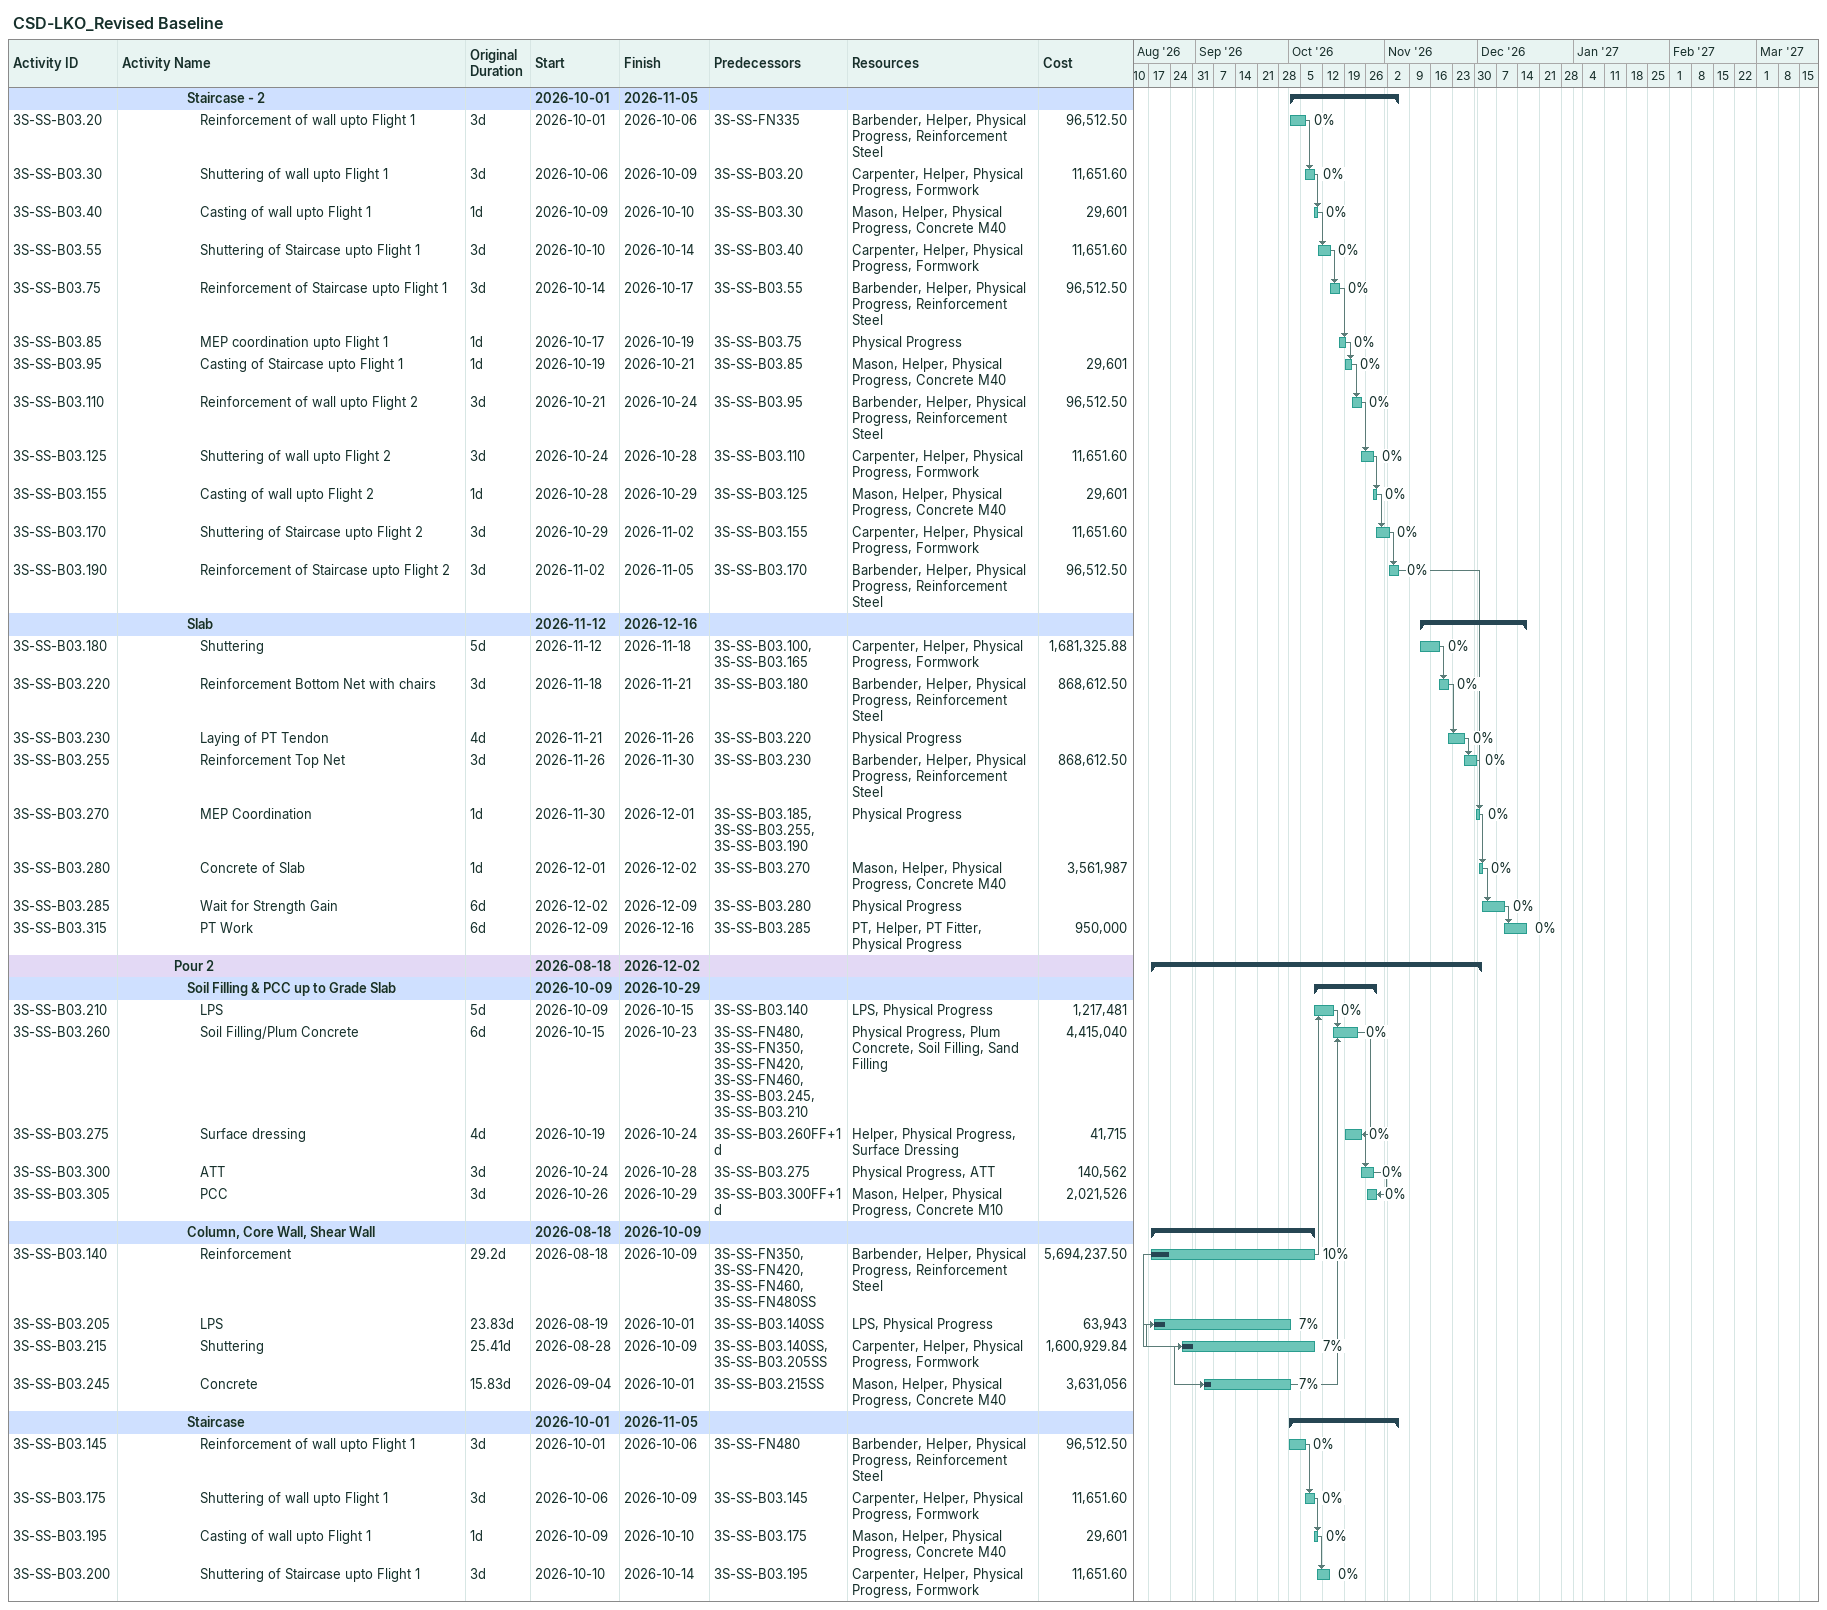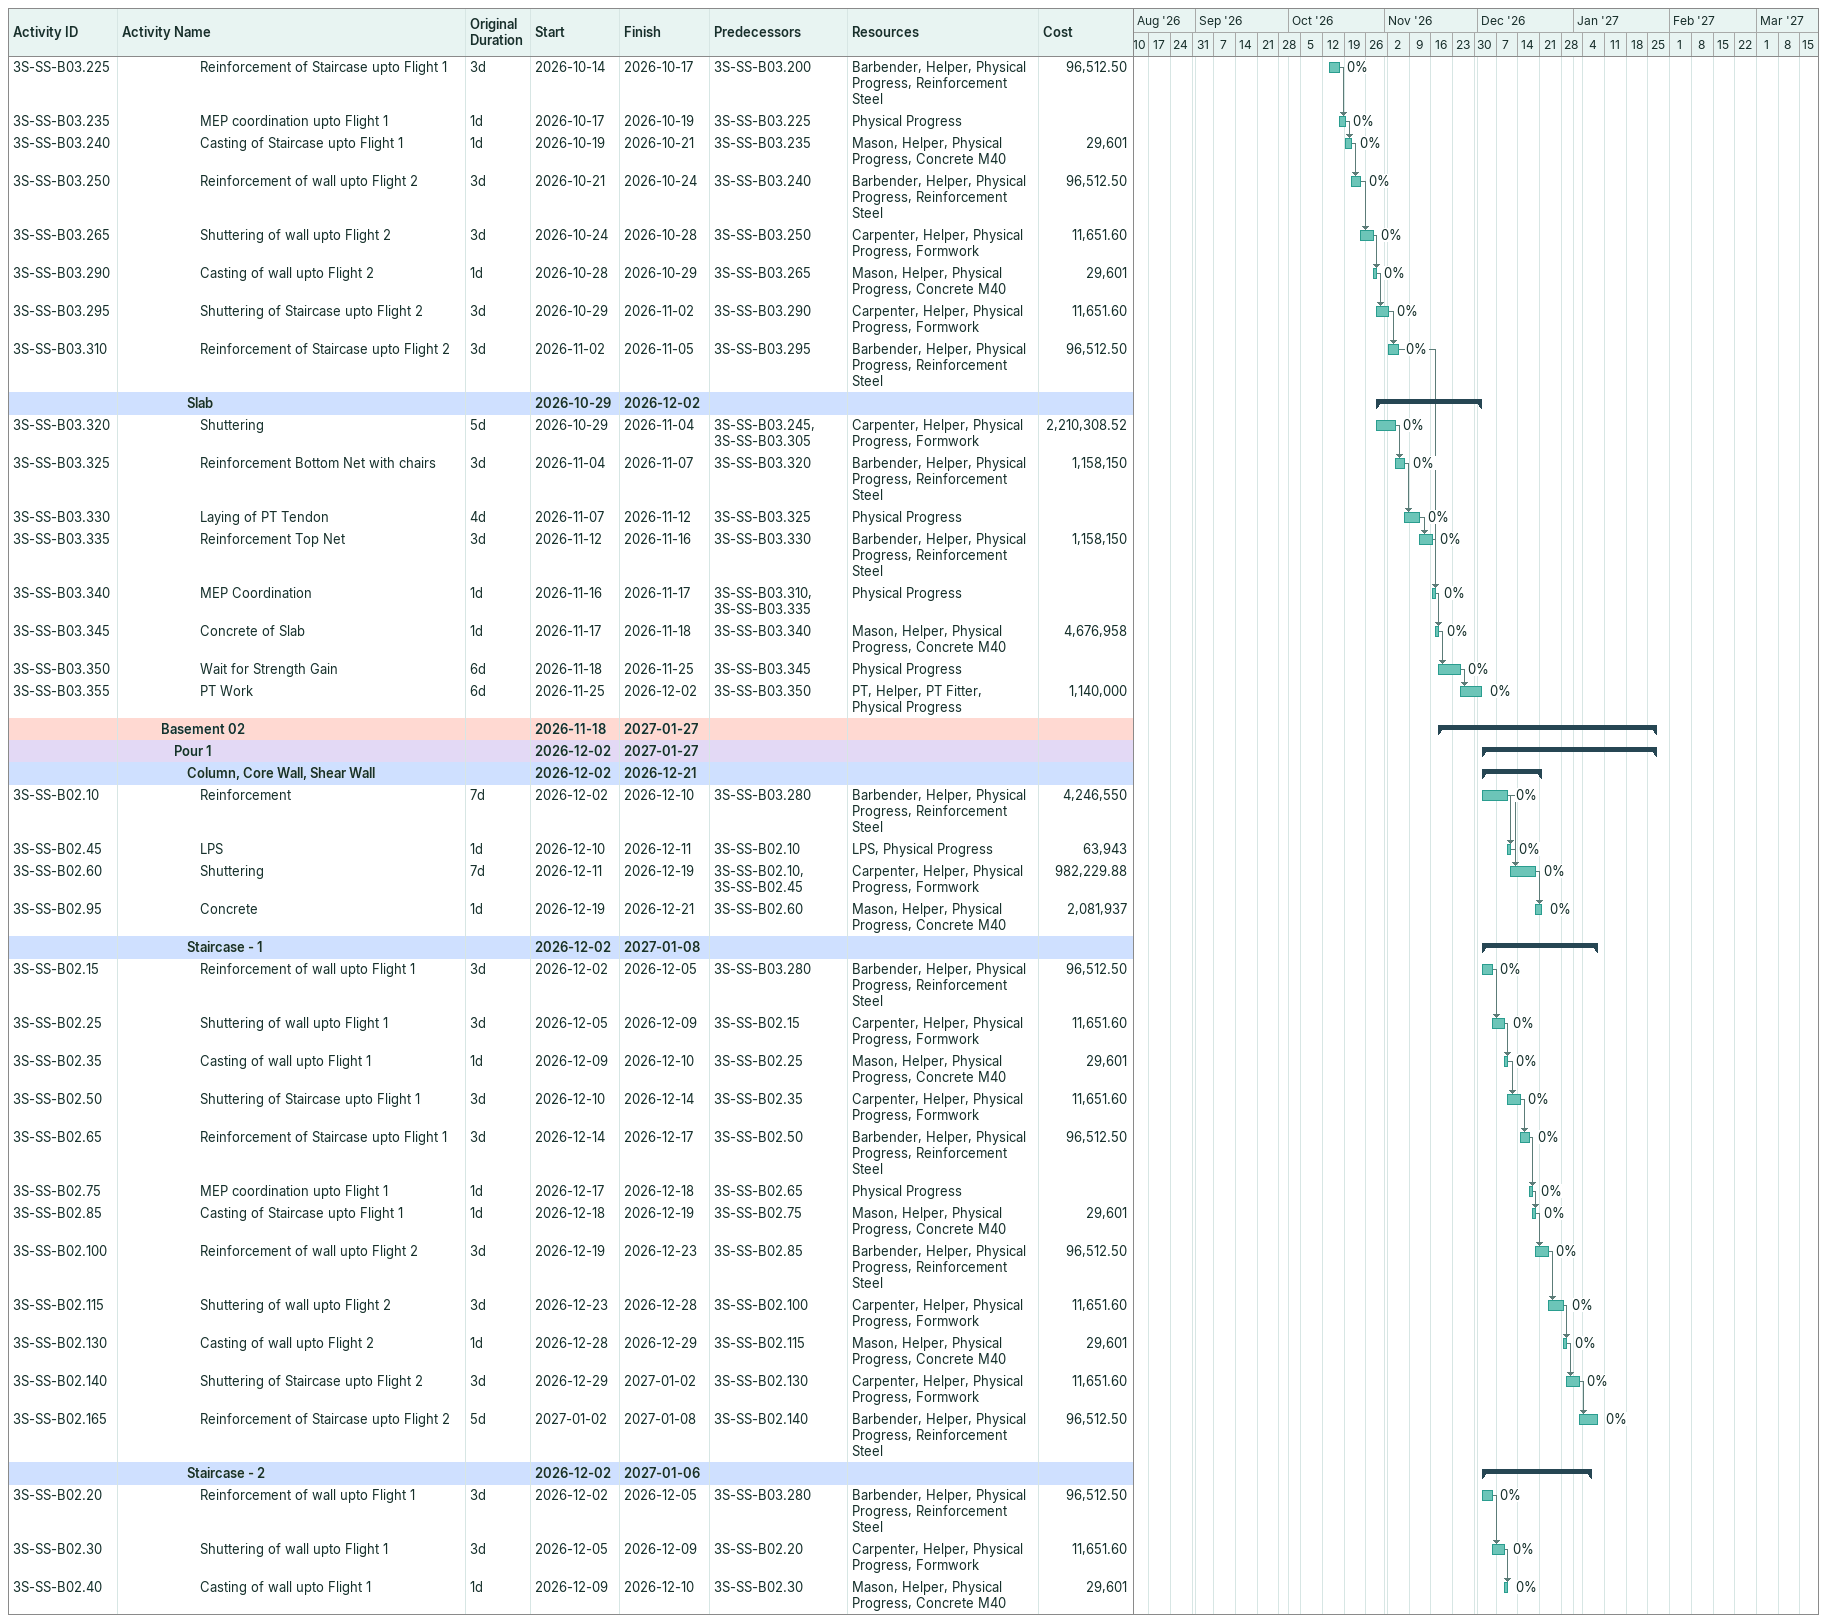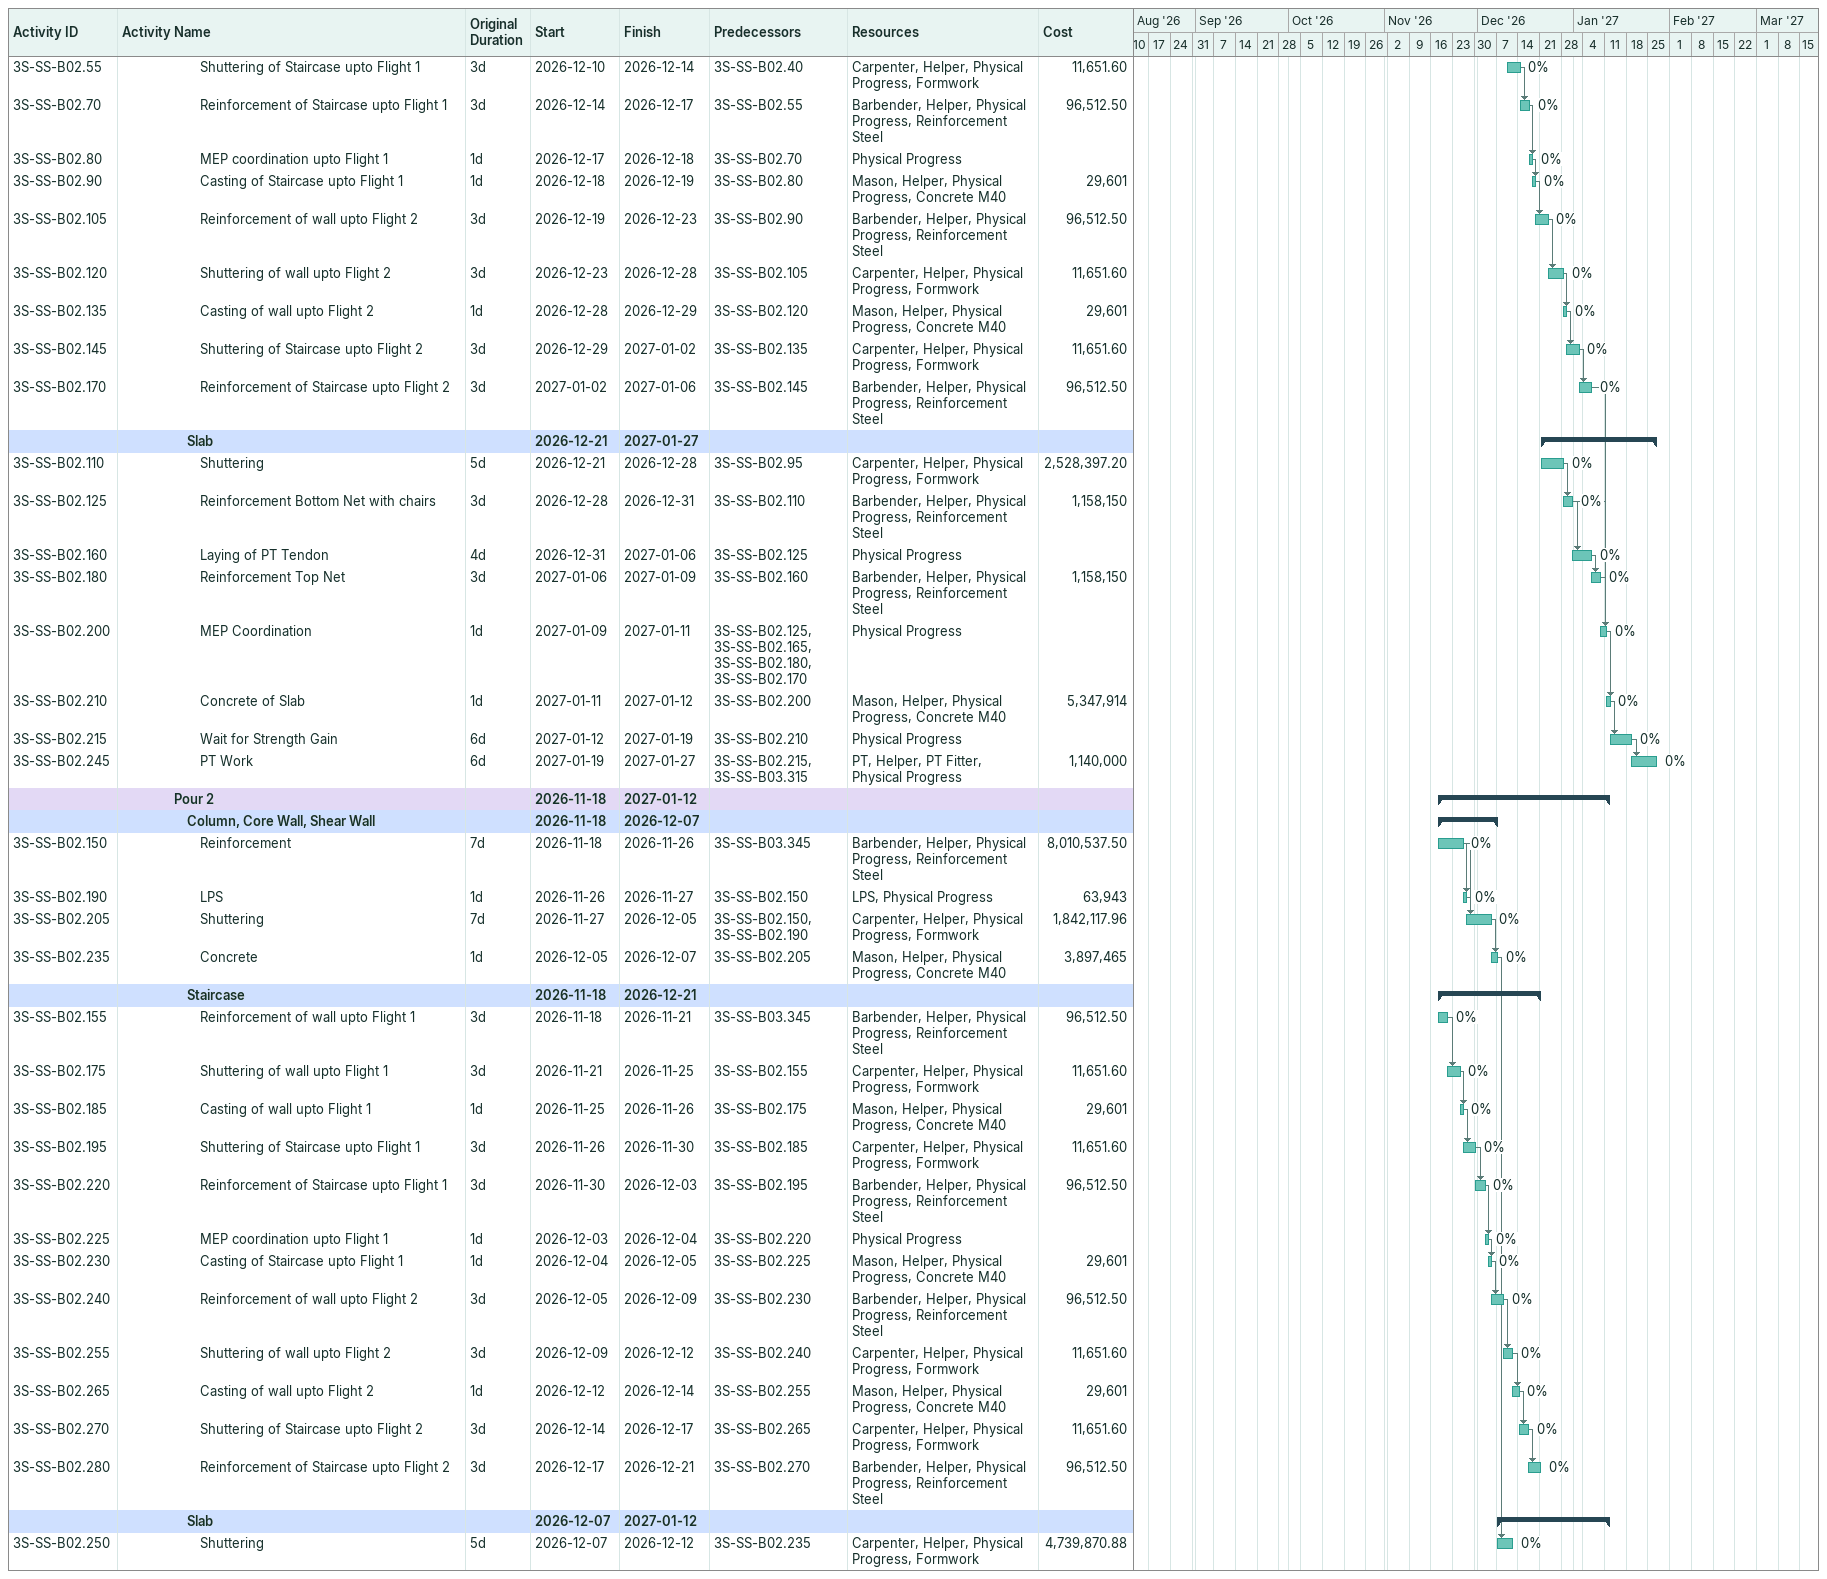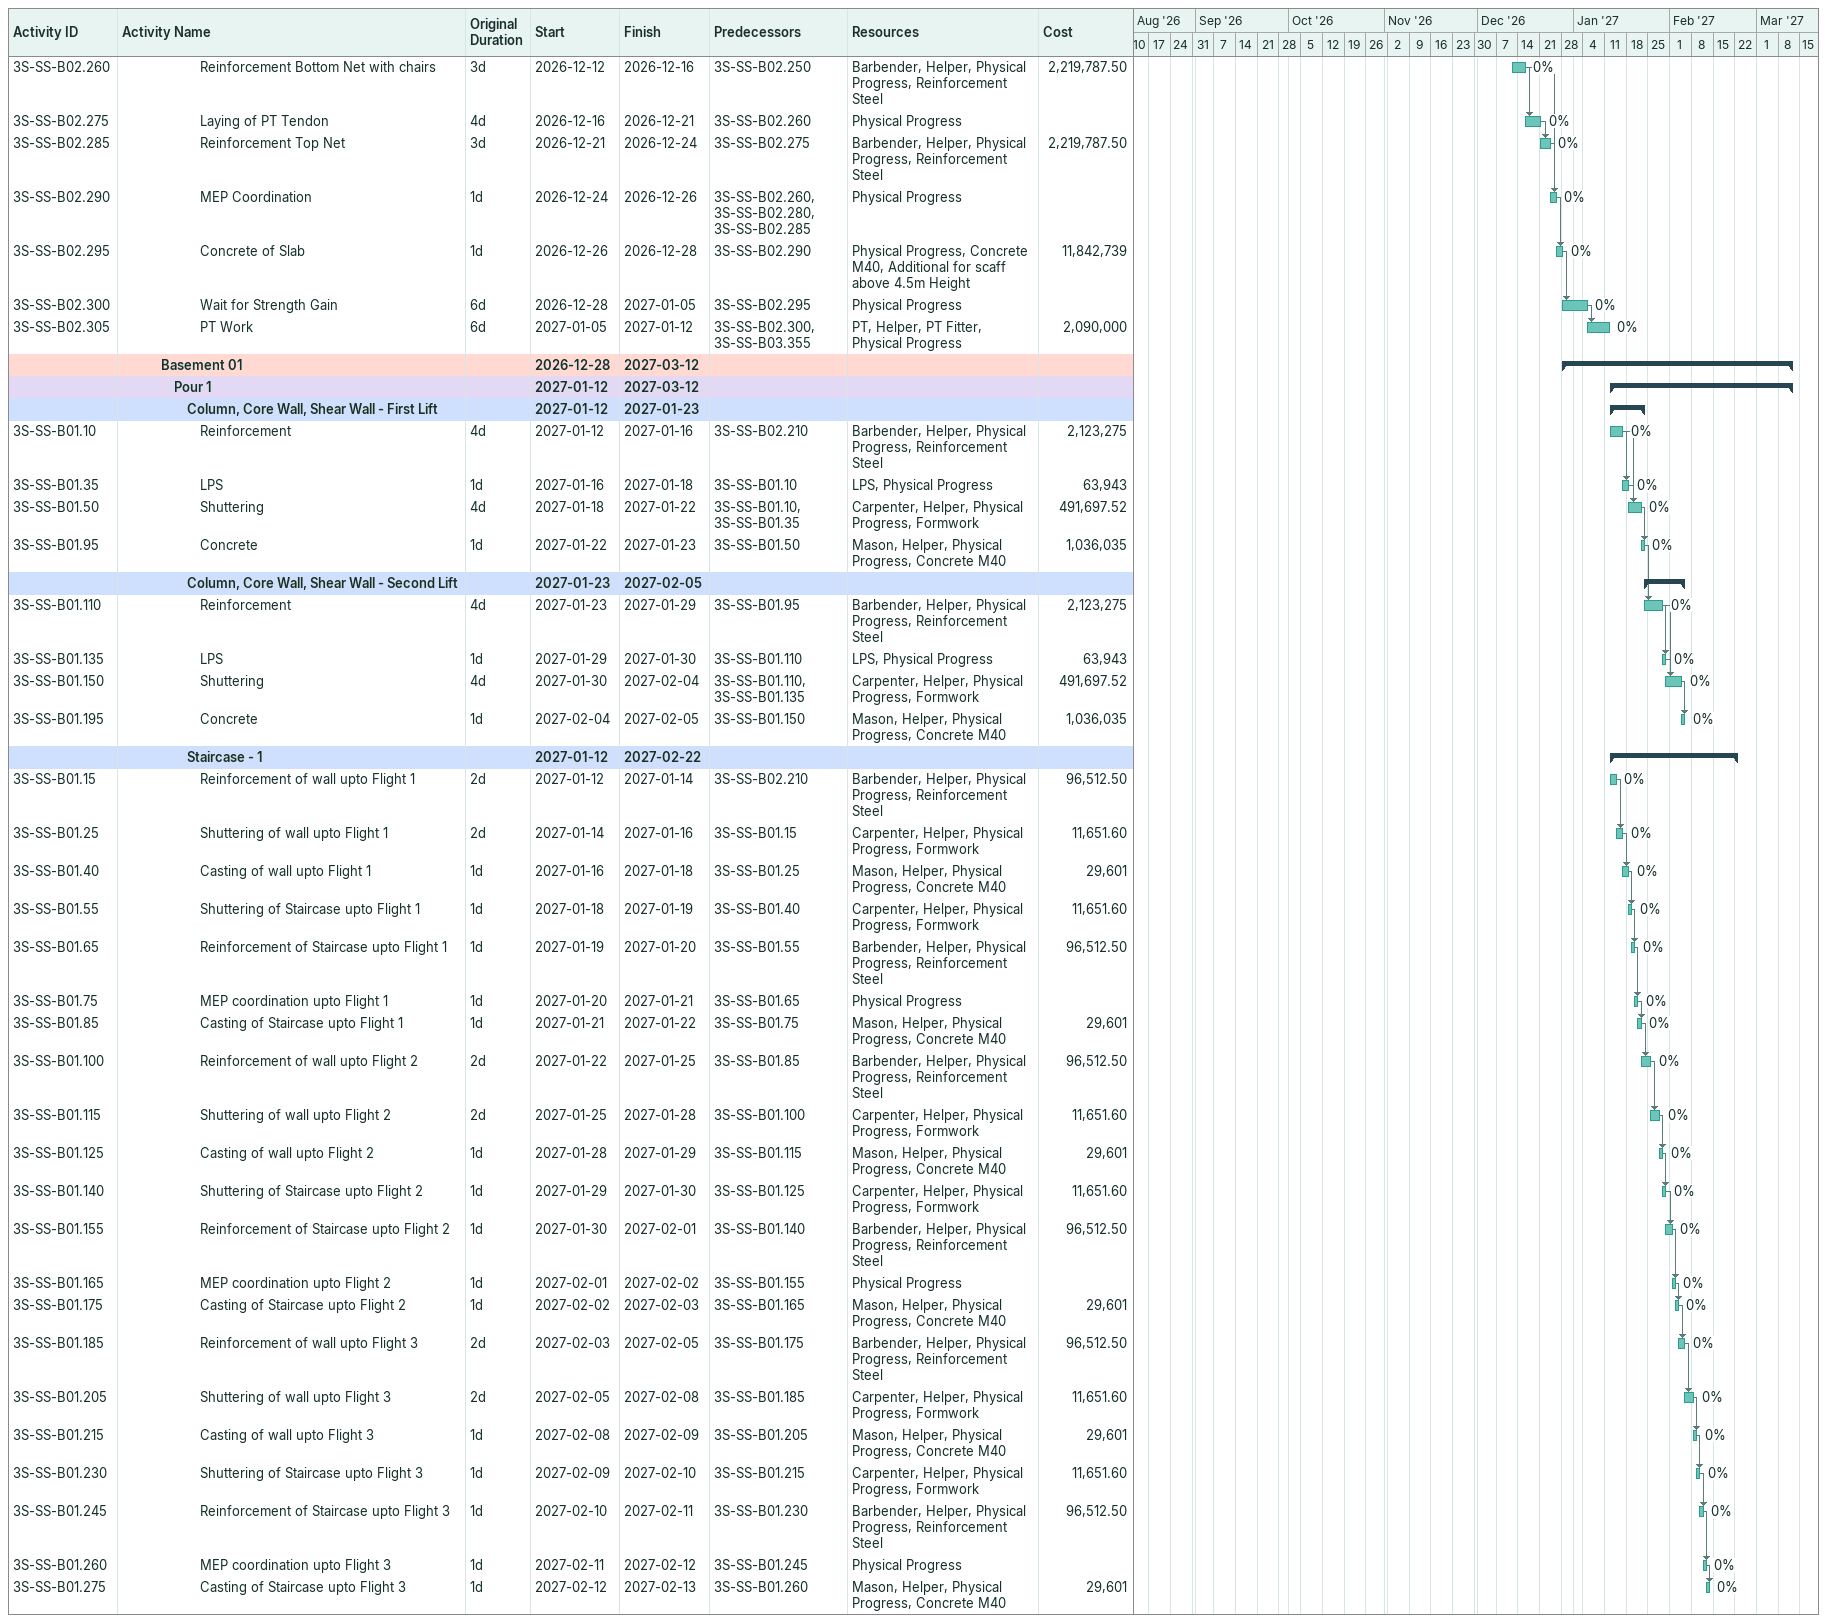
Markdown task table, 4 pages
CSD-LKO_Revised Baseline

| ID | Level | Task | Original duration | Start | Finish | Predecessors | Resources | % complete | Cost |
|---|---|---|---|---|---|---|---|---|---|
|  | 6 | **Staircase - 2** |  | 2026-10-01 | 2026-11-05 |  |  |  |  |
| 3S-SS-B03.20 | 7 | Reinforcement of wall upto Flight 1 | 3d | 2026-10-01 | 2026-10-06 | 3S-SS-FN335 | Barbender, Helper, Physical Progress, Reinforcement Steel | 0 | 96512.50 |
| 3S-SS-B03.30 | 7 | Shuttering of wall upto Flight 1 | 3d | 2026-10-06 | 2026-10-09 | 3S-SS-B03.20 | Carpenter, Helper, Physical Progress, Formwork | 0 | 11651.60 |
| 3S-SS-B03.40 | 7 | Casting of wall upto Flight 1 | 1d | 2026-10-09 | 2026-10-10 | 3S-SS-B03.30 | Mason, Helper, Physical Progress, Concrete M40 | 0 | 29601 |
| 3S-SS-B03.55 | 7 | Shuttering of Staircase upto Flight 1 | 3d | 2026-10-10 | 2026-10-14 | 3S-SS-B03.40 | Carpenter, Helper, Physical Progress, Formwork | 0 | 11651.60 |
| 3S-SS-B03.75 | 7 | Reinforcement of Staircase upto Flight 1 | 3d | 2026-10-14 | 2026-10-17 | 3S-SS-B03.55 | Barbender, Helper, Physical Progress, Reinforcement Steel | 0 | 96512.50 |
| 3S-SS-B03.85 | 7 | MEP coordination upto Flight 1 | 1d | 2026-10-17 | 2026-10-19 | 3S-SS-B03.75 | Physical Progress | 0 |  |
| 3S-SS-B03.95 | 7 | Casting of Staircase upto Flight 1 | 1d | 2026-10-19 | 2026-10-21 | 3S-SS-B03.85 | Mason, Helper, Physical Progress, Concrete M40 | 0 | 29601 |
| 3S-SS-B03.110 | 7 | Reinforcement of wall upto Flight 2 | 3d | 2026-10-21 | 2026-10-24 | 3S-SS-B03.95 | Barbender, Helper, Physical Progress, Reinforcement Steel | 0 | 96512.50 |
| 3S-SS-B03.125 | 7 | Shuttering of wall upto Flight 2 | 3d | 2026-10-24 | 2026-10-28 | 3S-SS-B03.110 | Carpenter, Helper, Physical Progress, Formwork | 0 | 11651.60 |
| 3S-SS-B03.155 | 7 | Casting of wall upto Flight 2 | 1d | 2026-10-28 | 2026-10-29 | 3S-SS-B03.125 | Mason, Helper, Physical Progress, Concrete M40 | 0 | 29601 |
| 3S-SS-B03.170 | 7 | Shuttering of Staircase upto Flight 2 | 3d | 2026-10-29 | 2026-11-02 | 3S-SS-B03.155 | Carpenter, Helper, Physical Progress, Formwork | 0 | 11651.60 |
| 3S-SS-B03.190 | 7 | Reinforcement of Staircase upto Flight 2 | 3d | 2026-11-02 | 2026-11-05 | 3S-SS-B03.170 | Barbender, Helper, Physical Progress, Reinforcement Steel | 0 | 96512.50 |
|  | 6 | **Slab** |  | 2026-11-12 | 2026-12-16 |  |  |  |  |
| 3S-SS-B03.180 | 7 | Shuttering | 5d | 2026-11-12 | 2026-11-18 | 3S-SS-B03.100, 3S-SS-B03.165 | Carpenter, Helper, Physical Progress, Formwork | 0 | 1681325.88 |
| 3S-SS-B03.220 | 7 | Reinforcement Bottom Net with chairs | 3d | 2026-11-18 | 2026-11-21 | 3S-SS-B03.180 | Barbender, Helper, Physical Progress, Reinforcement Steel | 0 | 868612.50 |
| 3S-SS-B03.230 | 7 | Laying of PT Tendon | 4d | 2026-11-21 | 2026-11-26 | 3S-SS-B03.220 | Physical Progress | 0 |  |
| 3S-SS-B03.255 | 7 | Reinforcement Top Net | 3d | 2026-11-26 | 2026-11-30 | 3S-SS-B03.230 | Barbender, Helper, Physical Progress, Reinforcement Steel | 0 | 868612.50 |
| 3S-SS-B03.270 | 7 | MEP Coordination | 1d | 2026-11-30 | 2026-12-01 | 3S-SS-B03.185, 3S-SS-B03.255, 3S-SS-B03.190 | Physical Progress | 0 |  |
| 3S-SS-B03.280 | 7 | Concrete of Slab | 1d | 2026-12-01 | 2026-12-02 | 3S-SS-B03.270 | Mason, Helper, Physical Progress, Concrete M40 | 0 | 3561987 |
| 3S-SS-B03.285 | 7 | Wait for Strength Gain | 6d | 2026-12-02 | 2026-12-09 | 3S-SS-B03.280 | Physical Progress | 0 |  |
| 3S-SS-B03.315 | 7 | PT Work | 6d | 2026-12-09 | 2026-12-16 | 3S-SS-B03.285 | PT, Helper, PT Fitter, Physical Progress | 0 | 950000 |
|  | 5 | **Pour 2** |  | 2026-08-18 | 2026-12-02 |  |  |  |  |
|  | 6 | **Soil Filling & PCC up to Grade Slab** |  | 2026-10-09 | 2026-10-29 |  |  |  |  |
| 3S-SS-B03.210 | 7 | LPS | 5d | 2026-10-09 | 2026-10-15 | 3S-SS-B03.140 | LPS, Physical Progress | 0 | 1217481 |
| 3S-SS-B03.260 | 7 | Soil Filling/Plum Concrete | 6d | 2026-10-15 | 2026-10-23 | 3S-SS-FN480, 3S-SS-FN350, 3S-SS-FN420, 3S-SS-FN460, 3S-SS-B03.245, 3S-SS-B03.210 | Physical Progress, Plum Concrete, Soil Filling, Sand Filling | 0 | 4415040 |
| 3S-SS-B03.275 | 7 | Surface dressing | 4d | 2026-10-19 | 2026-10-24 | 3S-SS-B03.260FF+1d | Helper, Physical Progress, Surface Dressing | 0 | 41715 |
| 3S-SS-B03.300 | 7 | ATT | 3d | 2026-10-24 | 2026-10-28 | 3S-SS-B03.275 | Physical Progress, ATT | 0 | 140562 |
| 3S-SS-B03.305 | 7 | PCC | 3d | 2026-10-26 | 2026-10-29 | 3S-SS-B03.300FF+1d | Mason, Helper, Physical Progress, Concrete M10 | 0 | 2021526 |
|  | 6 | **Column, Core Wall, Shear Wall** |  | 2026-08-18 | 2026-10-09 |  |  |  |  |
| 3S-SS-B03.140 | 7 | Reinforcement | 29.2d | 2026-08-18 | 2026-10-09 | 3S-SS-FN350, 3S-SS-FN420, 3S-SS-FN460, 3S-SS-FN480SS | Barbender, Helper, Physical Progress, Reinforcement Steel | 10 | 5694237.50 |
| 3S-SS-B03.205 | 7 | LPS | 23.83d | 2026-08-19 | 2026-10-01 | 3S-SS-B03.140SS | LPS, Physical Progress | 7 | 63943 |
| 3S-SS-B03.215 | 7 | Shuttering | 25.41d | 2026-08-28 | 2026-10-09 | 3S-SS-B03.140SS, 3S-SS-B03.205SS | Carpenter, Helper, Physical Progress, Formwork | 7 | 1600929.84 |
| 3S-SS-B03.245 | 7 | Concrete | 15.83d | 2026-09-04 | 2026-10-01 | 3S-SS-B03.215SS | Mason, Helper, Physical Progress, Concrete M40 | 7 | 3631056 |
|  | 6 | **Staircase** |  | 2026-10-01 | 2026-11-05 |  |  |  |  |
| 3S-SS-B03.145 | 7 | Reinforcement of wall upto Flight 1 | 3d | 2026-10-01 | 2026-10-06 | 3S-SS-FN480 | Barbender, Helper, Physical Progress, Reinforcement Steel | 0 | 96512.50 |
| 3S-SS-B03.175 | 7 | Shuttering of wall upto Flight 1 | 3d | 2026-10-06 | 2026-10-09 | 3S-SS-B03.145 | Carpenter, Helper, Physical Progress, Formwork | 0 | 11651.60 |
| 3S-SS-B03.195 | 7 | Casting of wall upto Flight 1 | 1d | 2026-10-09 | 2026-10-10 | 3S-SS-B03.175 | Mason, Helper, Physical Progress, Concrete M40 | 0 | 29601 |
| 3S-SS-B03.200 | 7 | Shuttering of Staircase upto Flight 1 | 3d | 2026-10-10 | 2026-10-14 | 3S-SS-B03.195 | Carpenter, Helper, Physical Progress, Formwork | 0 | 11651.60 |
| 3S-SS-B03.225 | 7 | Reinforcement of Staircase upto Flight 1 | 3d | 2026-10-14 | 2026-10-17 | 3S-SS-B03.200 | Barbender, Helper, Physical Progress, Reinforcement Steel | 0 | 96512.50 |
| 3S-SS-B03.235 | 7 | MEP coordination upto Flight 1 | 1d | 2026-10-17 | 2026-10-19 | 3S-SS-B03.225 | Physical Progress | 0 |  |
| 3S-SS-B03.240 | 7 | Casting of Staircase upto Flight 1 | 1d | 2026-10-19 | 2026-10-21 | 3S-SS-B03.235 | Mason, Helper, Physical Progress, Concrete M40 | 0 | 29601 |
| 3S-SS-B03.250 | 7 | Reinforcement of wall upto Flight 2 | 3d | 2026-10-21 | 2026-10-24 | 3S-SS-B03.240 | Barbender, Helper, Physical Progress, Reinforcement Steel | 0 | 96512.50 |
| 3S-SS-B03.265 | 7 | Shuttering of wall upto Flight 2 | 3d | 2026-10-24 | 2026-10-28 | 3S-SS-B03.250 | Carpenter, Helper, Physical Progress, Formwork | 0 | 11651.60 |
| 3S-SS-B03.290 | 7 | Casting of wall upto Flight 2 | 1d | 2026-10-28 | 2026-10-29 | 3S-SS-B03.265 | Mason, Helper, Physical Progress, Concrete M40 | 0 | 29601 |
| 3S-SS-B03.295 | 7 | Shuttering of Staircase upto Flight 2 | 3d | 2026-10-29 | 2026-11-02 | 3S-SS-B03.290 | Carpenter, Helper, Physical Progress, Formwork | 0 | 11651.60 |
| 3S-SS-B03.310 | 7 | Reinforcement of Staircase upto Flight 2 | 3d | 2026-11-02 | 2026-11-05 | 3S-SS-B03.295 | Barbender, Helper, Physical Progress, Reinforcement Steel | 0 | 96512.50 |
|  | 6 | **Slab** |  | 2026-10-29 | 2026-12-02 |  |  |  |  |
| 3S-SS-B03.320 | 7 | Shuttering | 5d | 2026-10-29 | 2026-11-04 | 3S-SS-B03.245, 3S-SS-B03.305 | Carpenter, Helper, Physical Progress, Formwork | 0 | 2210308.52 |
| 3S-SS-B03.325 | 7 | Reinforcement Bottom Net with chairs | 3d | 2026-11-04 | 2026-11-07 | 3S-SS-B03.320 | Barbender, Helper, Physical Progress, Reinforcement Steel | 0 | 1158150 |
| 3S-SS-B03.330 | 7 | Laying of PT Tendon | 4d | 2026-11-07 | 2026-11-12 | 3S-SS-B03.325 | Physical Progress | 0 |  |
| 3S-SS-B03.335 | 7 | Reinforcement Top Net | 3d | 2026-11-12 | 2026-11-16 | 3S-SS-B03.330 | Barbender, Helper, Physical Progress, Reinforcement Steel | 0 | 1158150 |
| 3S-SS-B03.340 | 7 | MEP Coordination | 1d | 2026-11-16 | 2026-11-17 | 3S-SS-B03.310, 3S-SS-B03.335 | Physical Progress | 0 |  |
| 3S-SS-B03.345 | 7 | Concrete of Slab | 1d | 2026-11-17 | 2026-11-18 | 3S-SS-B03.340 | Mason, Helper, Physical Progress, Concrete M40 | 0 | 4676958 |
| 3S-SS-B03.350 | 7 | Wait for Strength Gain | 6d | 2026-11-18 | 2026-11-25 | 3S-SS-B03.345 | Physical Progress | 0 |  |
| 3S-SS-B03.355 | 7 | PT Work | 6d | 2026-11-25 | 2026-12-02 | 3S-SS-B03.350 | PT, Helper, PT Fitter, Physical Progress | 0 | 1140000 |
|  | 4 | **Basement 02** |  | 2026-11-18 | 2027-01-27 |  |  |  |  |
|  | 5 | **Pour 1** |  | 2026-12-02 | 2027-01-27 |  |  |  |  |
|  | 6 | **Column, Core Wall, Shear Wall** |  | 2026-12-02 | 2026-12-21 |  |  |  |  |
| 3S-SS-B02.10 | 7 | Reinforcement | 7d | 2026-12-02 | 2026-12-10 | 3S-SS-B03.280 | Barbender, Helper, Physical Progress, Reinforcement Steel | 0 | 4246550 |
| 3S-SS-B02.45 | 7 | LPS | 1d | 2026-12-10 | 2026-12-11 | 3S-SS-B02.10 | LPS, Physical Progress | 0 | 63943 |
| 3S-SS-B02.60 | 7 | Shuttering | 7d | 2026-12-11 | 2026-12-19 | 3S-SS-B02.10, 3S-SS-B02.45 | Carpenter, Helper, Physical Progress, Formwork | 0 | 982229.88 |
| 3S-SS-B02.95 | 7 | Concrete | 1d | 2026-12-19 | 2026-12-21 | 3S-SS-B02.60 | Mason, Helper, Physical Progress, Concrete M40 | 0 | 2081937 |
|  | 6 | **Staircase - 1** |  | 2026-12-02 | 2027-01-08 |  |  |  |  |
| 3S-SS-B02.15 | 7 | Reinforcement of wall upto Flight 1 | 3d | 2026-12-02 | 2026-12-05 | 3S-SS-B03.280 | Barbender, Helper, Physical Progress, Reinforcement Steel | 0 | 96512.50 |
| 3S-SS-B02.25 | 7 | Shuttering of wall upto Flight 1 | 3d | 2026-12-05 | 2026-12-09 | 3S-SS-B02.15 | Carpenter, Helper, Physical Progress, Formwork | 0 | 11651.60 |
| 3S-SS-B02.35 | 7 | Casting of wall upto Flight 1 | 1d | 2026-12-09 | 2026-12-10 | 3S-SS-B02.25 | Mason, Helper, Physical Progress, Concrete M40 | 0 | 29601 |
| 3S-SS-B02.50 | 7 | Shuttering of Staircase upto Flight 1 | 3d | 2026-12-10 | 2026-12-14 | 3S-SS-B02.35 | Carpenter, Helper, Physical Progress, Formwork | 0 | 11651.60 |
| 3S-SS-B02.65 | 7 | Reinforcement of Staircase upto Flight 1 | 3d | 2026-12-14 | 2026-12-17 | 3S-SS-B02.50 | Barbender, Helper, Physical Progress, Reinforcement Steel | 0 | 96512.50 |
| 3S-SS-B02.75 | 7 | MEP coordination upto Flight 1 | 1d | 2026-12-17 | 2026-12-18 | 3S-SS-B02.65 | Physical Progress | 0 |  |
| 3S-SS-B02.85 | 7 | Casting of Staircase upto Flight 1 | 1d | 2026-12-18 | 2026-12-19 | 3S-SS-B02.75 | Mason, Helper, Physical Progress, Concrete M40 | 0 | 29601 |
| 3S-SS-B02.100 | 7 | Reinforcement of wall upto Flight 2 | 3d | 2026-12-19 | 2026-12-23 | 3S-SS-B02.85 | Barbender, Helper, Physical Progress, Reinforcement Steel | 0 | 96512.50 |
| 3S-SS-B02.115 | 7 | Shuttering of wall upto Flight 2 | 3d | 2026-12-23 | 2026-12-28 | 3S-SS-B02.100 | Carpenter, Helper, Physical Progress, Formwork | 0 | 11651.60 |
| 3S-SS-B02.130 | 7 | Casting of wall upto Flight 2 | 1d | 2026-12-28 | 2026-12-29 | 3S-SS-B02.115 | Mason, Helper, Physical Progress, Concrete M40 | 0 | 29601 |
| 3S-SS-B02.140 | 7 | Shuttering of Staircase upto Flight 2 | 3d | 2026-12-29 | 2027-01-02 | 3S-SS-B02.130 | Carpenter, Helper, Physical Progress, Formwork | 0 | 11651.60 |
| 3S-SS-B02.165 | 7 | Reinforcement of Staircase upto Flight 2 | 5d | 2027-01-02 | 2027-01-08 | 3S-SS-B02.140 | Barbender, Helper, Physical Progress, Reinforcement Steel | 0 | 96512.50 |
|  | 6 | **Staircase - 2** |  | 2026-12-02 | 2027-01-06 |  |  |  |  |
| 3S-SS-B02.20 | 7 | Reinforcement of wall upto Flight 1 | 3d | 2026-12-02 | 2026-12-05 | 3S-SS-B03.280 | Barbender, Helper, Physical Progress, Reinforcement Steel | 0 | 96512.50 |
| 3S-SS-B02.30 | 7 | Shuttering of wall upto Flight 1 | 3d | 2026-12-05 | 2026-12-09 | 3S-SS-B02.20 | Carpenter, Helper, Physical Progress, Formwork | 0 | 11651.60 |
| 3S-SS-B02.40 | 7 | Casting of wall upto Flight 1 | 1d | 2026-12-09 | 2026-12-10 | 3S-SS-B02.30 | Mason, Helper, Physical Progress, Concrete M40 | 0 | 29601 |
| 3S-SS-B02.55 | 7 | Shuttering of Staircase upto Flight 1 | 3d | 2026-12-10 | 2026-12-14 | 3S-SS-B02.40 | Carpenter, Helper, Physical Progress, Formwork | 0 | 11651.60 |
| 3S-SS-B02.70 | 7 | Reinforcement of Staircase upto Flight 1 | 3d | 2026-12-14 | 2026-12-17 | 3S-SS-B02.55 | Barbender, Helper, Physical Progress, Reinforcement Steel | 0 | 96512.50 |
| 3S-SS-B02.80 | 7 | MEP coordination upto Flight 1 | 1d | 2026-12-17 | 2026-12-18 | 3S-SS-B02.70 | Physical Progress | 0 |  |
| 3S-SS-B02.90 | 7 | Casting of Staircase upto Flight 1 | 1d | 2026-12-18 | 2026-12-19 | 3S-SS-B02.80 | Mason, Helper, Physical Progress, Concrete M40 | 0 | 29601 |
| 3S-SS-B02.105 | 7 | Reinforcement of wall upto Flight 2 | 3d | 2026-12-19 | 2026-12-23 | 3S-SS-B02.90 | Barbender, Helper, Physical Progress, Reinforcement Steel | 0 | 96512.50 |
| 3S-SS-B02.120 | 7 | Shuttering of wall upto Flight 2 | 3d | 2026-12-23 | 2026-12-28 | 3S-SS-B02.105 | Carpenter, Helper, Physical Progress, Formwork | 0 | 11651.60 |
| 3S-SS-B02.135 | 7 | Casting of wall upto Flight 2 | 1d | 2026-12-28 | 2026-12-29 | 3S-SS-B02.120 | Mason, Helper, Physical Progress, Concrete M40 | 0 | 29601 |
| 3S-SS-B02.145 | 7 | Shuttering of Staircase upto Flight 2 | 3d | 2026-12-29 | 2027-01-02 | 3S-SS-B02.135 | Carpenter, Helper, Physical Progress, Formwork | 0 | 11651.60 |
| 3S-SS-B02.170 | 7 | Reinforcement of Staircase upto Flight 2 | 3d | 2027-01-02 | 2027-01-06 | 3S-SS-B02.145 | Barbender, Helper, Physical Progress, Reinforcement Steel | 0 | 96512.50 |
|  | 6 | **Slab** |  | 2026-12-21 | 2027-01-27 |  |  |  |  |
| 3S-SS-B02.110 | 7 | Shuttering | 5d | 2026-12-21 | 2026-12-28 | 3S-SS-B02.95 | Carpenter, Helper, Physical Progress, Formwork | 0 | 2528397.20 |
| 3S-SS-B02.125 | 7 | Reinforcement Bottom Net with chairs | 3d | 2026-12-28 | 2026-12-31 | 3S-SS-B02.110 | Barbender, Helper, Physical Progress, Reinforcement Steel | 0 | 1158150 |
| 3S-SS-B02.160 | 7 | Laying of PT Tendon | 4d | 2026-12-31 | 2027-01-06 | 3S-SS-B02.125 | Physical Progress | 0 |  |
| 3S-SS-B02.180 | 7 | Reinforcement Top Net | 3d | 2027-01-06 | 2027-01-09 | 3S-SS-B02.160 | Barbender, Helper, Physical Progress, Reinforcement Steel | 0 | 1158150 |
| 3S-SS-B02.200 | 7 | MEP Coordination | 1d | 2027-01-09 | 2027-01-11 | 3S-SS-B02.125, 3S-SS-B02.165, 3S-SS-B02.180, 3S-SS-B02.170 | Physical Progress | 0 |  |
| 3S-SS-B02.210 | 7 | Concrete of Slab | 1d | 2027-01-11 | 2027-01-12 | 3S-SS-B02.200 | Mason, Helper, Physical Progress, Concrete M40 | 0 | 5347914 |
| 3S-SS-B02.215 | 7 | Wait for Strength Gain | 6d | 2027-01-12 | 2027-01-19 | 3S-SS-B02.210 | Physical Progress | 0 |  |
| 3S-SS-B02.245 | 7 | PT Work | 6d | 2027-01-19 | 2027-01-27 | 3S-SS-B02.215, 3S-SS-B03.315 | PT, Helper, PT Fitter, Physical Progress | 0 | 1140000 |
|  | 5 | **Pour 2** |  | 2026-11-18 | 2027-01-12 |  |  |  |  |
|  | 6 | **Column, Core Wall, Shear Wall** |  | 2026-11-18 | 2026-12-07 |  |  |  |  |
| 3S-SS-B02.150 | 7 | Reinforcement | 7d | 2026-11-18 | 2026-11-26 | 3S-SS-B03.345 | Barbender, Helper, Physical Progress, Reinforcement Steel | 0 | 8010537.50 |
| 3S-SS-B02.190 | 7 | LPS | 1d | 2026-11-26 | 2026-11-27 | 3S-SS-B02.150 | LPS, Physical Progress | 0 | 63943 |
| 3S-SS-B02.205 | 7 | Shuttering | 7d | 2026-11-27 | 2026-12-05 | 3S-SS-B02.150, 3S-SS-B02.190 | Carpenter, Helper, Physical Progress, Formwork | 0 | 1842117.96 |
| 3S-SS-B02.235 | 7 | Concrete | 1d | 2026-12-05 | 2026-12-07 | 3S-SS-B02.205 | Mason, Helper, Physical Progress, Concrete M40 | 0 | 3897465 |
|  | 6 | **Staircase** |  | 2026-11-18 | 2026-12-21 |  |  |  |  |
| 3S-SS-B02.155 | 7 | Reinforcement of wall upto Flight 1 | 3d | 2026-11-18 | 2026-11-21 | 3S-SS-B03.345 | Barbender, Helper, Physical Progress, Reinforcement Steel | 0 | 96512.50 |
| 3S-SS-B02.175 | 7 | Shuttering of wall upto Flight 1 | 3d | 2026-11-21 | 2026-11-25 | 3S-SS-B02.155 | Carpenter, Helper, Physical Progress, Formwork | 0 | 11651.60 |
| 3S-SS-B02.185 | 7 | Casting of wall upto Flight 1 | 1d | 2026-11-25 | 2026-11-26 | 3S-SS-B02.175 | Mason, Helper, Physical Progress, Concrete M40 | 0 | 29601 |
| 3S-SS-B02.195 | 7 | Shuttering of Staircase upto Flight 1 | 3d | 2026-11-26 | 2026-11-30 | 3S-SS-B02.185 | Carpenter, Helper, Physical Progress, Formwork | 0 | 11651.60 |
| 3S-SS-B02.220 | 7 | Reinforcement of Staircase upto Flight 1 | 3d | 2026-11-30 | 2026-12-03 | 3S-SS-B02.195 | Barbender, Helper, Physical Progress, Reinforcement Steel | 0 | 96512.50 |
| 3S-SS-B02.225 | 7 | MEP coordination upto Flight 1 | 1d | 2026-12-03 | 2026-12-04 | 3S-SS-B02.220 | Physical Progress | 0 |  |
| 3S-SS-B02.230 | 7 | Casting of Staircase upto Flight 1 | 1d | 2026-12-04 | 2026-12-05 | 3S-SS-B02.225 | Mason, Helper, Physical Progress, Concrete M40 | 0 | 29601 |
| 3S-SS-B02.240 | 7 | Reinforcement of wall upto Flight 2 | 3d | 2026-12-05 | 2026-12-09 | 3S-SS-B02.230 | Barbender, Helper, Physical Progress, Reinforcement Steel | 0 | 96512.50 |
| 3S-SS-B02.255 | 7 | Shuttering of wall upto Flight 2 | 3d | 2026-12-09 | 2026-12-12 | 3S-SS-B02.240 | Carpenter, Helper, Physical Progress, Formwork | 0 | 11651.60 |
| 3S-SS-B02.265 | 7 | Casting of wall upto Flight 2 | 1d | 2026-12-12 | 2026-12-14 | 3S-SS-B02.255 | Mason, Helper, Physical Progress, Concrete M40 | 0 | 29601 |
| 3S-SS-B02.270 | 7 | Shuttering of Staircase upto Flight 2 | 3d | 2026-12-14 | 2026-12-17 | 3S-SS-B02.265 | Carpenter, Helper, Physical Progress, Formwork | 0 | 11651.60 |
| 3S-SS-B02.280 | 7 | Reinforcement of Staircase upto Flight 2 | 3d | 2026-12-17 | 2026-12-21 | 3S-SS-B02.270 | Barbender, Helper, Physical Progress, Reinforcement Steel | 0 | 96512.50 |
|  | 6 | **Slab** |  | 2026-12-07 | 2027-01-12 |  |  |  |  |
| 3S-SS-B02.250 | 7 | Shuttering | 5d | 2026-12-07 | 2026-12-12 | 3S-SS-B02.235 | Carpenter, Helper, Physical Progress, Formwork | 0 | 4739870.88 |
| 3S-SS-B02.260 | 7 | Reinforcement Bottom Net with chairs | 3d | 2026-12-12 | 2026-12-16 | 3S-SS-B02.250 | Barbender, Helper, Physical Progress, Reinforcement Steel | 0 | 2219787.50 |
| 3S-SS-B02.275 | 7 | Laying of PT Tendon | 4d | 2026-12-16 | 2026-12-21 | 3S-SS-B02.260 | Physical Progress | 0 |  |
| 3S-SS-B02.285 | 7 | Reinforcement Top Net | 3d | 2026-12-21 | 2026-12-24 | 3S-SS-B02.275 | Barbender, Helper, Physical Progress, Reinforcement Steel | 0 | 2219787.50 |
| 3S-SS-B02.290 | 7 | MEP Coordination | 1d | 2026-12-24 | 2026-12-26 | 3S-SS-B02.260, 3S-SS-B02.280, 3S-SS-B02.285 | Physical Progress | 0 |  |
| 3S-SS-B02.295 | 7 | Concrete of Slab | 1d | 2026-12-26 | 2026-12-28 | 3S-SS-B02.290 | Physical Progress, Concrete M40, Additional for scaff above 4.5m Height | 0 | 11842739 |
| 3S-SS-B02.300 | 7 | Wait for Strength Gain | 6d | 2026-12-28 | 2027-01-05 | 3S-SS-B02.295 | Physical Progress | 0 |  |
| 3S-SS-B02.305 | 7 | PT Work | 6d | 2027-01-05 | 2027-01-12 | 3S-SS-B02.300, 3S-SS-B03.355 | PT, Helper, PT Fitter, Physical Progress | 0 | 2090000 |
|  | 4 | **Basement 01** |  | 2026-12-28 | 2027-03-12 |  |  |  |  |
|  | 5 | **Pour 1** |  | 2027-01-12 | 2027-03-12 |  |  |  |  |
|  | 6 | **Column, Core Wall, Shear Wall - First Lift** |  | 2027-01-12 | 2027-01-23 |  |  |  |  |
| 3S-SS-B01.10 | 7 | Reinforcement | 4d | 2027-01-12 | 2027-01-16 | 3S-SS-B02.210 | Barbender, Helper, Physical Progress, Reinforcement Steel | 0 | 2123275 |
| 3S-SS-B01.35 | 7 | LPS | 1d | 2027-01-16 | 2027-01-18 | 3S-SS-B01.10 | LPS, Physical Progress | 0 | 63943 |
| 3S-SS-B01.50 | 7 | Shuttering | 4d | 2027-01-18 | 2027-01-22 | 3S-SS-B01.10, 3S-SS-B01.35 | Carpenter, Helper, Physical Progress, Formwork | 0 | 491697.52 |
| 3S-SS-B01.95 | 7 | Concrete | 1d | 2027-01-22 | 2027-01-23 | 3S-SS-B01.50 | Mason, Helper, Physical Progress, Concrete M40 | 0 | 1036035 |
|  | 6 | **Column, Core Wall, Shear Wall - Second Lift** |  | 2027-01-23 | 2027-02-05 |  |  |  |  |
| 3S-SS-B01.110 | 7 | Reinforcement | 4d | 2027-01-23 | 2027-01-29 | 3S-SS-B01.95 | Barbender, Helper, Physical Progress, Reinforcement Steel | 0 | 2123275 |
| 3S-SS-B01.135 | 7 | LPS | 1d | 2027-01-29 | 2027-01-30 | 3S-SS-B01.110 | LPS, Physical Progress | 0 | 63943 |
| 3S-SS-B01.150 | 7 | Shuttering | 4d | 2027-01-30 | 2027-02-04 | 3S-SS-B01.110, 3S-SS-B01.135 | Carpenter, Helper, Physical Progress, Formwork | 0 | 491697.52 |
| 3S-SS-B01.195 | 7 | Concrete | 1d | 2027-02-04 | 2027-02-05 | 3S-SS-B01.150 | Mason, Helper, Physical Progress, Concrete M40 | 0 | 1036035 |
|  | 6 | **Staircase - 1** |  | 2027-01-12 | 2027-02-22 |  |  |  |  |
| 3S-SS-B01.15 | 7 | Reinforcement of wall upto Flight 1 | 2d | 2027-01-12 | 2027-01-14 | 3S-SS-B02.210 | Barbender, Helper, Physical Progress, Reinforcement Steel | 0 | 96512.50 |
| 3S-SS-B01.25 | 7 | Shuttering of wall upto Flight 1 | 2d | 2027-01-14 | 2027-01-16 | 3S-SS-B01.15 | Carpenter, Helper, Physical Progress, Formwork | 0 | 11651.60 |
| 3S-SS-B01.40 | 7 | Casting of wall upto Flight 1 | 1d | 2027-01-16 | 2027-01-18 | 3S-SS-B01.25 | Mason, Helper, Physical Progress, Concrete M40 | 0 | 29601 |
| 3S-SS-B01.55 | 7 | Shuttering of Staircase upto Flight 1 | 1d | 2027-01-18 | 2027-01-19 | 3S-SS-B01.40 | Carpenter, Helper, Physical Progress, Formwork | 0 | 11651.60 |
| 3S-SS-B01.65 | 7 | Reinforcement of Staircase upto Flight 1 | 1d | 2027-01-19 | 2027-01-20 | 3S-SS-B01.55 | Barbender, Helper, Physical Progress, Reinforcement Steel | 0 | 96512.50 |
| 3S-SS-B01.75 | 7 | MEP coordination upto Flight 1 | 1d | 2027-01-20 | 2027-01-21 | 3S-SS-B01.65 | Physical Progress | 0 |  |
| 3S-SS-B01.85 | 7 | Casting of Staircase upto Flight 1 | 1d | 2027-01-21 | 2027-01-22 | 3S-SS-B01.75 | Mason, Helper, Physical Progress, Concrete M40 | 0 | 29601 |
| 3S-SS-B01.100 | 7 | Reinforcement of wall upto Flight 2 | 2d | 2027-01-22 | 2027-01-25 | 3S-SS-B01.85 | Barbender, Helper, Physical Progress, Reinforcement Steel | 0 | 96512.50 |
| 3S-SS-B01.115 | 7 | Shuttering of wall upto Flight 2 | 2d | 2027-01-25 | 2027-01-28 | 3S-SS-B01.100 | Carpenter, Helper, Physical Progress, Formwork | 0 | 11651.60 |
| 3S-SS-B01.125 | 7 | Casting of wall upto Flight 2 | 1d | 2027-01-28 | 2027-01-29 | 3S-SS-B01.115 | Mason, Helper, Physical Progress, Concrete M40 | 0 | 29601 |
| 3S-SS-B01.140 | 7 | Shuttering of Staircase upto Flight 2 | 1d | 2027-01-29 | 2027-01-30 | 3S-SS-B01.125 | Carpenter, Helper, Physical Progress, Formwork | 0 | 11651.60 |
| 3S-SS-B01.155 | 7 | Reinforcement of Staircase upto Flight 2 | 1d | 2027-01-30 | 2027-02-01 | 3S-SS-B01.140 | Barbender, Helper, Physical Progress, Reinforcement Steel | 0 | 96512.50 |
| 3S-SS-B01.165 | 7 | MEP coordination upto Flight 2 | 1d | 2027-02-01 | 2027-02-02 | 3S-SS-B01.155 | Physical Progress | 0 |  |
| 3S-SS-B01.175 | 7 | Casting of Staircase upto Flight 2 | 1d | 2027-02-02 | 2027-02-03 | 3S-SS-B01.165 | Mason, Helper, Physical Progress, Concrete M40 | 0 | 29601 |
| 3S-SS-B01.185 | 7 | Reinforcement of wall upto Flight 3 | 2d | 2027-02-03 | 2027-02-05 | 3S-SS-B01.175 | Barbender, Helper, Physical Progress, Reinforcement Steel | 0 | 96512.50 |
| 3S-SS-B01.205 | 7 | Shuttering of wall upto Flight 3 | 2d | 2027-02-05 | 2027-02-08 | 3S-SS-B01.185 | Carpenter, Helper, Physical Progress, Formwork | 0 | 11651.60 |
| 3S-SS-B01.215 | 7 | Casting of wall upto Flight 3 | 1d | 2027-02-08 | 2027-02-09 | 3S-SS-B01.205 | Mason, Helper, Physical Progress, Concrete M40 | 0 | 29601 |
| 3S-SS-B01.230 | 7 | Shuttering of Staircase upto Flight 3 | 1d | 2027-02-09 | 2027-02-10 | 3S-SS-B01.215 | Carpenter, Helper, Physical Progress, Formwork | 0 | 11651.60 |
| 3S-SS-B01.245 | 7 | Reinforcement of Staircase upto Flight 3 | 1d | 2027-02-10 | 2027-02-11 | 3S-SS-B01.230 | Barbender, Helper, Physical Progress, Reinforcement Steel | 0 | 96512.50 |
| 3S-SS-B01.260 | 7 | MEP coordination upto Flight 3 | 1d | 2027-02-11 | 2027-02-12 | 3S-SS-B01.245 | Physical Progress | 0 |  |
| 3S-SS-B01.275 | 7 | Casting of Staircase upto Flight 3 | 1d | 2027-02-12 | 2027-02-13 | 3S-SS-B01.260 | Mason, Helper, Physical Progress, Concrete M40 | 0 | 29601 |
